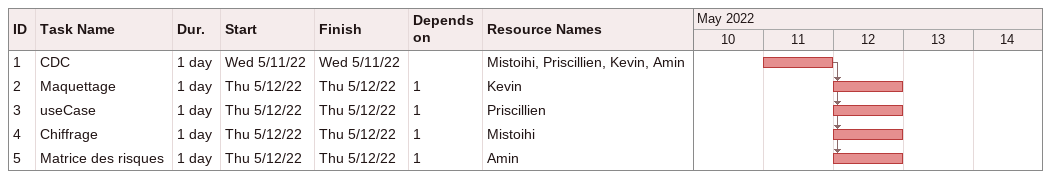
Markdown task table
| ID | Task | Duration | Start | Finish | Predecessors | Resources |
|---|---|---|---|---|---|---|
| 1 | CDC | 1d | 2022-05-11 | 2022-05-11 |  | Mistoihi, Priscillien, Kevin, Amin |
| 2 | Maquettage | 1d | 2022-05-12 | 2022-05-12 | 1 | Kevin |
| 3 | useCase | 1d | 2022-05-12 | 2022-05-12 | 1 | Priscillien |
| 4 | Chiffrage | 1d | 2022-05-12 | 2022-05-12 | 1 | Mistoihi |
| 5 | Matrice des risques | 1d | 2022-05-12 | 2022-05-12 | 1 | Amin |
